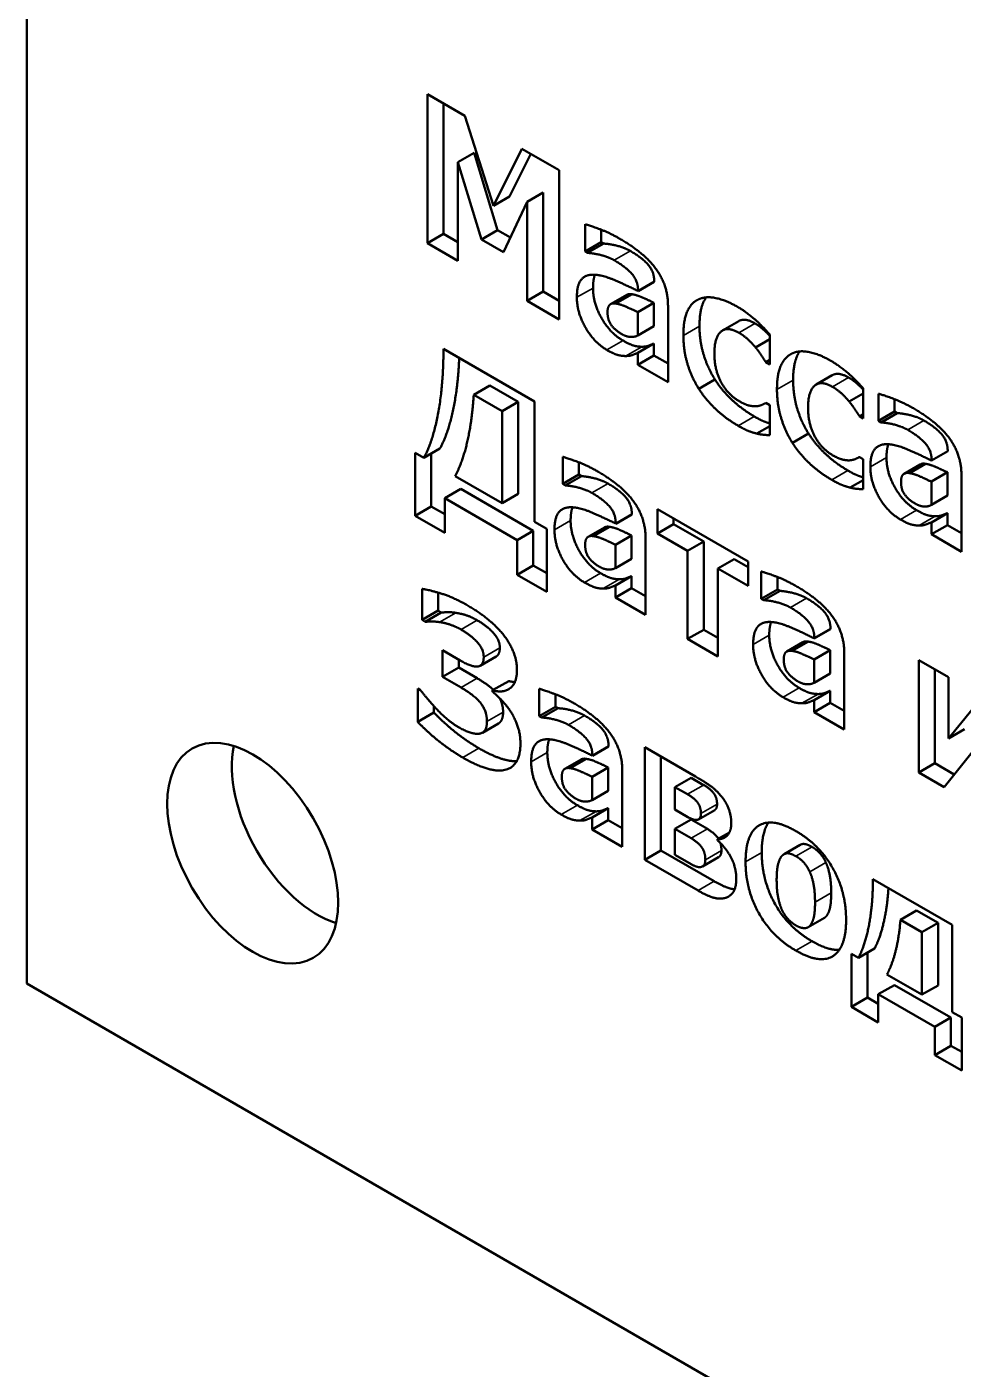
# Model space of a CAD drawing. Header units: millimetres. Extents: x 0 to 15979, y 0 to 11286.
# Drawn here: x 4283.85 to 4304.37, y 4045.77 to 4075.18 of the extents above; entities that cross this region are included whole.
import ezdxf

# ---------------------------------------------------------------- set-up
doc = ezdxf.new("R2010")
doc.units = ezdxf.units.MM
doc.header["$LTSCALE"] = 19
doc.layers.add('Видимые тонкие (ГОСТ)', color=7, linetype='Continuous', lineweight=35)
doc.layers.add('Видимый контур (ГОСТ)', color=7, linetype='Continuous', lineweight=50)

msp = doc.modelspace()

# ---------------------------------------------------------------- linework, layer by layer
at = {"layer": 'Видимые тонкие (ГОСТ)'}
for p, q in [((4296.72, 4070.062), (4297.073, 4070.266)), ((4297.242, 4069.401), (4297.596, 4069.605)), ((4295.901, 4069.251), (4296.255, 4069.455)), ((4298.235, 4068.417), (4298.588, 4068.621)), ((4299.449, 4068.476), (4299.803, 4068.68)), ((4296.559, 4068.098), (4296.913, 4068.303)), ((4296.969, 4067.965), (4297.323, 4068.169)), ((4300.286, 4067.233), (4300.64, 4067.437)), ((4301.501, 4067.291), (4301.854, 4067.495)), ((4299.436, 4066.438), (4299.789, 4066.642)), ((4303.151, 4066.349), (4303.505, 4066.553)), ((4302.333, 4065.538), (4302.686, 4065.742)), ((4303.674, 4065.687), (4304.027, 4065.891)), ((4301.487, 4065.253), (4301.841, 4065.457)), ((4296.229, 4064.968), (4296.583, 4065.172)), ((4296.752, 4064.306), (4297.105, 4064.511)), ((4302.991, 4064.385), (4303.344, 4064.589)), ((4295.411, 4064.157), (4295.764, 4064.361)), ((4303.401, 4064.252), (4303.754, 4064.456)), ((4296.069, 4063.004), (4296.422, 4063.208)), ((4296.479, 4062.871), (4296.832, 4063.075)), ((4300.582, 4062.455), (4300.935, 4062.659)), ((4292.894, 4062.136), (4293.248, 4062.34)), ((4293.362, 4061.974), (4293.715, 4062.178)), ((4299.763, 4061.644), (4300.117, 4061.848)), ((4301.104, 4061.793), (4301.458, 4061.998)), ((4293.859, 4061.372), (4294.213, 4061.576)), ((4293.364, 4060.702), (4293.717, 4060.906)), ((4300.421, 4060.491), (4300.775, 4060.695)), ((4300.832, 4060.358), (4301.185, 4060.562)), ((4293.93, 4059.957), (4294.284, 4060.161)), ((4295.718, 4059.886), (4296.071, 4060.09)), ((4293.403, 4059.169), (4293.756, 4059.373)), ((4294.9, 4059.075), (4295.253, 4059.279)), ((4296.24, 4059.224), (4296.594, 4059.428)), ((4298.324, 4058.365), (4298.678, 4058.569)), ((4295.557, 4057.922), (4295.911, 4058.126)), ((4295.968, 4057.788), (4296.321, 4057.992)), ((4298.62, 4057.943), (4298.973, 4058.147)), ((4298.406, 4057.402), (4298.76, 4057.606)), ((4298.716, 4056.932), (4299.069, 4057.136)), ((4300.701, 4057.009), (4301.054, 4057.213)), ((4299.598, 4056.886), (4299.952, 4057.09)), ((4301.003, 4056.67), (4301.357, 4056.874)), ((4298.558, 4056.256), (4298.911, 4056.46)), ((4299.17, 4056.101), (4299.273, 4056.16)), ((4301.12, 4056.002), (4301.474, 4056.206)), ((4301.001, 4055.478), (4301.355, 4055.682)), ((4300.701, 4054.942), (4301.054, 4055.146))]:
    msp.add_line(p, q, dxfattribs=at)
at = {"layer": 'Видимый контур (ГОСТ)'}
for p, q in [((4283.847, 4135.868), (4283.847, 4054.219)), ((4292.626, 4073.701), (4293.444, 4073.229)), ((4292.626, 4070.435), (4292.626, 4073.701)), ((4292.979, 4070.64), (4292.979, 4073.497)), ((4293.444, 4073.229), (4294.072, 4071.255)), ((4293.295, 4072.214), (4293.649, 4072.418)), ((4294.162, 4070.724), (4293.649, 4072.418)), ((4294.072, 4071.255), (4294.696, 4072.506)), ((4294.696, 4072.506), (4295.514, 4072.034)), ((4293.295, 4072.214), (4293.295, 4070.049)), ((4293.809, 4070.52), (4293.295, 4072.214)), ((4294.426, 4071.459), (4294.891, 4072.394)), ((4295.514, 4072.034), (4295.514, 4068.768)), ((4294.808, 4071.341), (4295.161, 4071.545)), ((4295.161, 4069.38), (4295.161, 4071.545)), ((4294.072, 4071.255), (4294.426, 4071.459)), ((4294.808, 4071.341), (4294.294, 4070.24)), ((4294.808, 4069.176), (4294.808, 4071.341)), ((4292.626, 4070.435), (4292.979, 4070.64)), ((4293.295, 4070.457), (4292.979, 4070.64)), ((4293.809, 4070.52), (4294.162, 4070.724)), ((4294.444, 4070.561), (4294.162, 4070.724)), ((4296.08, 4070.257), (4296.08, 4070.852)), ((4296.434, 4070.461), (4296.434, 4070.732)), ((4293.295, 4070.049), (4292.626, 4070.435)), ((4294.294, 4070.24), (4293.809, 4070.52)), ((4296.08, 4070.257), (4296.434, 4070.461)), ((4296.137, 4070.224), (4296.491, 4070.428)), ((4296.491, 4070.428), (4296.434, 4070.461)), ((4296.137, 4070.224), (4296.08, 4070.257)), ((4297.242, 4069.387), (4297.596, 4069.591)), ((4297.596, 4069.591), (4297.596, 4069.605)), ((4294.808, 4069.176), (4295.161, 4069.38)), ((4295.514, 4068.768), (4294.808, 4069.176)), ((4295.514, 4069.176), (4295.161, 4069.38)), ((4296.64, 4069.101), (4296.994, 4069.305)), ((4296.758, 4069.113), (4297.112, 4069.318)), ((4297.242, 4069.387), (4297.242, 4069.401)), ((4297.238, 4068.927), (4297.591, 4069.131)), ((4297.238, 4068.416), (4297.238, 4068.927)), ((4297.591, 4068.62), (4297.591, 4069.131)), ((4297.898, 4069.067), (4297.898, 4067.392)), ((4297.238, 4068.416), (4297.591, 4068.62)), ((4299.093, 4068.526), (4299.447, 4068.73)), ((4299.816, 4068.153), (4300.126, 4068.331)), ((4300.126, 4068.437), (4300.126, 4067.781)), ((4292.977, 4068.122), (4294.973, 4066.969)), ((4297.238, 4068.035), (4297.591, 4068.239)), ((4297.238, 4067.773), (4297.238, 4068.035)), ((4297.591, 4067.977), (4297.591, 4068.239)), ((4297.238, 4067.773), (4297.591, 4067.977)), ((4297.898, 4067.392), (4297.238, 4067.773)), ((4297.898, 4067.8), (4297.591, 4067.977)), ((4300.041, 4067.83), (4300.126, 4067.879)), ((4300.126, 4067.781), (4300.041, 4067.83)), ((4298.572, 4067.249), (4298.925, 4067.453)), ((4301.145, 4067.341), (4301.498, 4067.545)), ((4293.641, 4067.116), (4293.995, 4067.32)), ((4294.262, 4066.757), (4293.641, 4067.116)), ((4294.616, 4066.961), (4293.995, 4067.32)), ((4301.868, 4066.968), (4302.177, 4067.147)), ((4302.177, 4067.253), (4302.177, 4066.596)), ((4302.512, 4066.544), (4302.512, 4067.139)), ((4294.262, 4066.757), (4294.616, 4066.961)), ((4294.616, 4064.945), (4294.616, 4066.961)), ((4294.973, 4066.969), (4294.973, 4064.33)), ((4300.041, 4066.938), (4300.126, 4066.889)), ((4300.126, 4066.889), (4300.126, 4066.23)), ((4302.865, 4066.748), (4302.865, 4067.019)), ((4294.262, 4064.74), (4294.262, 4066.757)), ((4302.092, 4066.645), (4302.177, 4066.694)), ((4302.177, 4066.596), (4302.092, 4066.645)), ((4302.512, 4066.544), (4302.865, 4066.748)), ((4302.569, 4066.51), (4302.512, 4066.544)), ((4302.569, 4066.51), (4302.922, 4066.715)), ((4302.922, 4066.715), (4302.865, 4066.748)), ((4299.841, 4066.267), (4300.126, 4066.431)), ((4300.623, 4066.064), (4300.976, 4066.269)), ((4292.546, 4065.732), (4292.899, 4065.936)), ((4292.355, 4065.842), (4292.546, 4065.732)), ((4292.355, 4064.465), (4292.355, 4065.842)), ((4292.709, 4064.669), (4292.709, 4065.826)), ((4295.59, 4065.163), (4295.59, 4065.758)), ((4295.943, 4065.367), (4295.943, 4065.638)), ((4302.092, 4065.753), (4302.177, 4065.705)), ((4302.177, 4065.705), (4302.177, 4065.046)), ((4303.674, 4065.674), (4304.027, 4065.878)), ((4303.674, 4065.674), (4303.674, 4065.687)), ((4304.027, 4065.878), (4304.027, 4065.891)), ((4295.59, 4065.163), (4295.943, 4065.367)), ((4296, 4065.334), (4295.943, 4065.367)), ((4303.072, 4065.388), (4303.426, 4065.592)), ((4303.19, 4065.4), (4303.544, 4065.604)), ((4303.669, 4065.214), (4304.023, 4065.418)), ((4304.023, 4064.907), (4304.023, 4065.418)), ((4304.329, 4065.354), (4304.329, 4063.679)), ((4293.004, 4064.85), (4293.358, 4065.054)), ((4293.233, 4065.335), (4294.262, 4064.74)), ((4294.944, 4064.139), (4293.358, 4065.054)), ((4295.647, 4065.13), (4295.59, 4065.163)), ((4295.647, 4065.13), (4296, 4065.334)), ((4301.893, 4065.083), (4302.177, 4065.247)), ((4303.669, 4064.703), (4303.669, 4065.214)), ((4293.004, 4064.85), (4293.004, 4064.091)), ((4294.59, 4063.935), (4293.004, 4064.85)), ((4294.262, 4064.74), (4294.616, 4064.945)), ((4303.669, 4064.703), (4304.023, 4064.907)), ((4292.355, 4064.465), (4292.709, 4064.669)), ((4293.004, 4064.091), (4292.355, 4064.465)), ((4293.004, 4064.499), (4292.709, 4064.669)), ((4296.752, 4064.293), (4297.105, 4064.497)), ((4297.105, 4064.497), (4297.105, 4064.511)), ((4297.666, 4064.612), (4299.651, 4063.466)), ((4297.666, 4064.077), (4297.666, 4064.612)), ((4303.669, 4064.322), (4304.023, 4064.526)), ((4304.023, 4064.264), (4304.023, 4064.526)), ((4294.973, 4064.33), (4295.239, 4064.177)), ((4295.239, 4064.177), (4295.239, 4062.8)), ((4296.15, 4064.007), (4296.504, 4064.211)), ((4296.268, 4064.019), (4296.622, 4064.223)), ((4296.752, 4064.293), (4296.752, 4064.306)), ((4297.666, 4064.077), (4298.02, 4064.282)), ((4298.02, 4064.282), (4298.02, 4064.408)), ((4298.68, 4063.901), (4298.02, 4064.282)), ((4303.669, 4064.06), (4303.669, 4064.322)), ((4303.669, 4064.06), (4304.023, 4064.264)), ((4304.329, 4064.087), (4304.023, 4064.264)), ((4294.59, 4063.935), (4294.944, 4064.139)), ((4294.59, 4063.175), (4294.59, 4063.935)), ((4294.944, 4063.379), (4294.944, 4064.139)), ((4296.747, 4063.833), (4297.101, 4064.037)), ((4297.101, 4063.526), (4297.101, 4064.037)), ((4297.407, 4063.973), (4297.407, 4062.298)), ((4298.326, 4063.696), (4297.666, 4064.077)), ((4298.326, 4063.696), (4298.68, 4063.901)), ((4298.68, 4061.971), (4298.68, 4063.901)), ((4304.329, 4063.679), (4303.669, 4064.06)), ((4296.747, 4063.322), (4296.747, 4063.833)), ((4298.326, 4061.767), (4298.326, 4063.696)), ((4294.59, 4063.175), (4294.944, 4063.379)), ((4295.239, 4063.209), (4294.944, 4063.379)), ((4296.747, 4063.322), (4297.101, 4063.526)), ((4298.991, 4063.313), (4299.345, 4063.517)), ((4298.991, 4063.313), (4298.991, 4061.383)), ((4299.651, 4062.931), (4298.991, 4063.313)), ((4299.651, 4063.34), (4299.345, 4063.517)), ((4299.651, 4063.466), (4299.651, 4062.931)), ((4295.239, 4062.8), (4294.59, 4063.175)), ((4296.747, 4062.941), (4297.101, 4063.145)), ((4297.101, 4062.883), (4297.101, 4063.145)), ((4299.942, 4062.65), (4299.942, 4063.245)), ((4300.296, 4062.854), (4300.296, 4063.125)), ((4292.507, 4062.184), (4292.507, 4062.865)), ((4292.86, 4062.389), (4292.86, 4062.783)), ((4296.747, 4062.679), (4296.747, 4062.941)), ((4296.747, 4062.679), (4297.101, 4062.883)), ((4297.407, 4062.706), (4297.101, 4062.883)), ((4299.942, 4062.65), (4300.296, 4062.854)), ((4299.999, 4062.617), (4300.353, 4062.821)), ((4300.353, 4062.821), (4300.296, 4062.854)), ((4297.407, 4062.298), (4296.747, 4062.679)), ((4299.999, 4062.617), (4299.942, 4062.65)), ((4292.507, 4062.184), (4292.86, 4062.389)), ((4292.573, 4062.146), (4292.507, 4062.184)), ((4292.573, 4062.146), (4292.927, 4062.35)), ((4292.927, 4062.35), (4292.86, 4062.389)), ((4298.326, 4061.767), (4298.68, 4061.971)), ((4298.991, 4061.791), (4298.68, 4061.971)), ((4301.104, 4061.78), (4301.458, 4061.984)), ((4301.458, 4061.984), (4301.458, 4061.998)), ((4298.991, 4061.383), (4298.326, 4061.767)), ((4300.503, 4061.494), (4300.856, 4061.698)), ((4300.621, 4061.506), (4300.974, 4061.71)), ((4301.1, 4061.32), (4301.453, 4061.524)), ((4301.104, 4061.78), (4301.104, 4061.793)), ((4301.453, 4061.013), (4301.453, 4061.524)), ((4292.958, 4061.519), (4293.346, 4061.295)), ((4292.958, 4060.937), (4292.958, 4061.519)), ((4293.312, 4061.141), (4293.312, 4061.315)), ((4293.782, 4061.181), (4294.135, 4061.385)), ((4301.1, 4060.809), (4301.1, 4061.32)), ((4301.76, 4061.46), (4301.76, 4059.785)), ((4303.392, 4061.306), (4304.045, 4060.929)), ((4303.392, 4058.842), (4303.392, 4061.306)), ((4292.958, 4060.937), (4293.312, 4061.141)), ((4293.364, 4060.702), (4292.958, 4060.937)), ((4293.717, 4060.906), (4293.312, 4061.141)), ((4301.1, 4060.809), (4301.453, 4061.013)), ((4303.745, 4059.047), (4303.745, 4061.102)), ((4292.413, 4060.682), (4292.477, 4060.645)), ((4292.413, 4059.952), (4292.413, 4060.682)), ((4294.054, 4060.643), (4294.407, 4060.847)), ((4294.054, 4060.643), (4294.054, 4060.611)), ((4295.078, 4060.08), (4295.078, 4060.676)), ((4304.045, 4060.929), (4304.045, 4059.59)), ((4295.432, 4060.284), (4295.432, 4060.555)), ((4301.1, 4060.428), (4301.453, 4060.632)), ((4301.1, 4060.166), (4301.1, 4060.428)), ((4301.1, 4060.166), (4301.453, 4060.37)), ((4301.453, 4060.37), (4301.453, 4060.632)), ((4301.76, 4060.193), (4301.453, 4060.37)), ((4304.045, 4059.59), (4304.792, 4060.498)), ((4292.413, 4059.952), (4292.766, 4060.156)), ((4292.766, 4060.156), (4292.766, 4060.298)), ((4295.078, 4060.08), (4295.432, 4060.284)), ((4295.136, 4060.047), (4295.078, 4060.08)), ((4295.136, 4060.047), (4295.489, 4060.251)), ((4295.489, 4060.251), (4295.432, 4060.284)), ((4301.76, 4059.785), (4301.1, 4060.166)), ((4293.832, 4059.715), (4294.185, 4059.919)), ((4304.045, 4059.59), (4304.399, 4059.794)), ((4304.765, 4059.545), (4303.949, 4058.521)), ((4296.24, 4059.211), (4296.594, 4059.415)), ((4296.24, 4059.211), (4296.24, 4059.224)), ((4296.594, 4059.415), (4296.594, 4059.428)), ((4297.389, 4059.395), (4298.503, 4058.752)), ((4297.389, 4056.931), (4297.389, 4059.395)), ((4297.742, 4057.135), (4297.742, 4059.191)), ((4295.639, 4058.925), (4295.992, 4059.129)), ((4295.757, 4058.937), (4296.11, 4059.141)), ((4296.236, 4058.75), (4296.589, 4058.955)), ((4296.589, 4058.444), (4296.589, 4058.955)), ((4296.896, 4058.891), (4296.896, 4057.215)), ((4303.392, 4058.842), (4303.745, 4059.047)), ((4304.172, 4058.8), (4303.745, 4059.047)), ((4296.236, 4058.24), (4296.236, 4058.75)), ((4298.049, 4058.524), (4298.402, 4058.728)), ((4298.678, 4058.569), (4298.402, 4058.728)), ((4303.949, 4058.521), (4303.392, 4058.842)), ((4296.236, 4058.24), (4296.589, 4058.444)), ((4298.324, 4058.365), (4298.049, 4058.524)), ((4298.049, 4058.524), (4298.049, 4058.032)), ((4296.236, 4057.858), (4296.589, 4058.063)), ((4296.589, 4057.801), (4296.589, 4058.063)), ((4298.049, 4058.032), (4298.335, 4057.866)), ((4298.568, 4057.817), (4298.921, 4058.021)), ((4296.236, 4057.596), (4296.236, 4057.858)), ((4296.236, 4057.596), (4296.589, 4057.801)), ((4296.896, 4057.624), (4296.589, 4057.801)), ((4298.049, 4057.608), (4298.402, 4057.813)), ((4298.76, 4057.606), (4298.402, 4057.813)), ((4296.896, 4057.215), (4296.236, 4057.596)), ((4298.406, 4057.402), (4298.049, 4057.608)), ((4298.049, 4057.608), (4298.049, 4057.042)), ((4298.984, 4057.381), (4299.245, 4057.532)), ((4297.389, 4056.931), (4297.742, 4057.135)), ((4298.911, 4056.46), (4297.742, 4057.135)), ((4298.984, 4057.381), (4298.984, 4057.357)), ((4300.441, 4057.053), (4300.794, 4057.257)), ((4298.558, 4056.256), (4297.389, 4056.931)), ((4298.049, 4057.042), (4298.418, 4056.829)), ((4298.655, 4056.785), (4299.008, 4056.989)), ((4302.388, 4056.509), (4304.123, 4055.507)), ((4300.971, 4055.455), (4301.324, 4055.659)), ((4302.993, 4055.617), (4303.346, 4055.821)), ((4303.816, 4055.55), (4303.346, 4055.821)), ((4303.463, 4055.345), (4302.993, 4055.617)), ((4303.463, 4055.345), (4303.816, 4055.55)), ((4303.816, 4054.181), (4303.816, 4055.55)), ((4304.123, 4055.507), (4304.123, 4053.596)), ((4303.463, 4053.977), (4303.463, 4055.345)), ((4301.916, 4054.87), (4302.069, 4054.782)), ((4301.916, 4053.709), (4301.916, 4054.87)), ((4302.069, 4054.782), (4302.423, 4054.986)), ((4302.269, 4053.913), (4302.269, 4054.897)), ((4283.847, 4054.219), (4316.117, 4035.588)), ((4302.507, 4053.984), (4302.861, 4054.188)), ((4302.695, 4054.42), (4303.463, 4053.977)), ((4304.096, 4053.475), (4302.861, 4054.188)), ((4303.463, 4053.977), (4303.816, 4054.181)), ((4301.916, 4053.709), (4302.269, 4053.913)), ((4302.507, 4053.775), (4302.269, 4053.913)), ((4302.507, 4053.984), (4302.507, 4053.367)), ((4303.742, 4053.271), (4302.507, 4053.984)), ((4302.507, 4053.367), (4301.916, 4053.709)), ((4304.123, 4053.596), (4304.334, 4053.474)), ((4303.742, 4053.271), (4304.096, 4053.475)), ((4304.096, 4052.858), (4304.096, 4053.475)), ((4304.334, 4053.474), (4304.334, 4052.312)), ((4303.742, 4052.654), (4303.742, 4053.271)), ((4303.742, 4052.654), (4304.096, 4052.858)), ((4304.334, 4052.721), (4304.096, 4052.858)), ((4304.334, 4052.312), (4303.742, 4052.654))]:
    msp.add_line(p, q, dxfattribs=at)
msp.add_ellipse((4288.797, 4057.076), major_axis=(-1.325, 2.295), ratio=0.57735, dxfattribs=at)
msp.add_ellipse((4290.211, 4057.893), major_axis=(1.325, -2.295), ratio=0.57735, start_param=3.704522, end_param=5.720256, dxfattribs=at)
for points in [[(4296.08, 4070.852), (4296.179, 4070.827), (4296.619, 4070.663), (4296.843, 4070.533)], [(4297.073, 4070.266), (4296.956, 4070.334), (4296.64, 4070.419), (4296.491, 4070.428)], [(4296.843, 4070.533), (4297.393, 4070.216), (4297.898, 4069.501), (4297.898, 4069.067)], [(4296.72, 4070.062), (4296.603, 4070.13), (4296.286, 4070.214), (4296.137, 4070.224)], [(4297.242, 4069.401), (4297.242, 4069.604), (4296.981, 4069.911), (4296.72, 4070.062)], [(4297.596, 4069.605), (4297.596, 4069.809), (4297.334, 4070.116), (4297.073, 4070.266)], [(4295.901, 4069.251), (4295.901, 4069.524), (4296.091, 4069.753), (4296.27, 4069.747)], [(4296.255, 4069.455), (4296.255, 4069.635), (4296.296, 4069.746)], [(4296.27, 4069.747), (4296.451, 4069.743), (4296.953, 4069.533), (4297.242, 4069.387)], [(4296.559, 4068.098), (4296.275, 4068.263), (4295.901, 4068.918), (4295.901, 4069.251)], [(4296.913, 4068.303), (4296.628, 4068.467), (4296.255, 4069.122), (4296.255, 4069.455)], [(4297.112, 4069.318), (4297.039, 4069.332), (4296.994, 4069.305)], [(4297.591, 4069.131), (4297.421, 4069.21), (4297.213, 4069.302), (4297.112, 4069.318)], [(4298.235, 4068.417), (4298.235, 4068.772), (4298.427, 4069.156), (4298.594, 4069.218)], [(4298.594, 4069.218), (4298.753, 4069.28), (4299.183, 4069.18), (4299.417, 4069.045)], [(4296.758, 4069.113), (4296.669, 4069.131), (4296.573, 4069.043), (4296.573, 4068.927)], [(4296.573, 4068.927), (4296.573, 4068.755), (4296.736, 4068.531), (4296.894, 4068.44)], [(4297.238, 4068.927), (4297.068, 4069.006), (4296.859, 4069.098), (4296.758, 4069.113)], [(4299.417, 4069.045), (4299.594, 4068.943), (4299.947, 4068.644), (4300.126, 4068.437)], [(4298.925, 4067.453), (4298.767, 4067.706), (4298.588, 4068.293), (4298.588, 4068.621)], [(4299.803, 4068.68), (4299.581, 4068.808), (4299.447, 4068.73)], [(4296.894, 4068.44), (4296.981, 4068.39), (4297.164, 4068.376), (4297.238, 4068.416)], [(4297.323, 4068.169), (4297.234, 4068.17), (4297.064, 4068.215), (4296.913, 4068.303)], [(4298.572, 4067.249), (4298.413, 4067.502), (4298.235, 4068.089), (4298.235, 4068.417)], [(4299.449, 4068.476), (4299.195, 4068.622), (4298.915, 4068.374), (4298.915, 4068.024)], [(4299.816, 4068.153), (4299.743, 4068.243), (4299.562, 4068.411), (4299.449, 4068.476)], [(4292.546, 4065.732), (4292.745, 4066.096), (4292.977, 4067.33), (4292.977, 4068.122)], [(4296.969, 4067.965), (4296.88, 4067.966), (4296.71, 4068.011), (4296.559, 4068.098)], [(4297.238, 4068.035), (4297.169, 4068.008), (4297.061, 4067.965), (4296.969, 4067.965)], [(4297.591, 4068.239), (4297.522, 4068.213), (4297.415, 4068.169), (4297.323, 4068.169)], [(4298.915, 4068.024), (4298.915, 4067.654), (4299.213, 4067.117), (4299.461, 4066.974)], [(4300.041, 4067.83), (4299.999, 4067.899), (4299.885, 4068.071), (4299.816, 4068.153)], [(4300.286, 4067.233), (4300.286, 4067.588), (4300.479, 4067.971), (4300.646, 4068.034)], [(4300.646, 4068.034), (4300.804, 4068.096), (4301.235, 4067.995), (4301.469, 4067.86)], [(4301.469, 4067.86), (4301.645, 4067.758), (4301.998, 4067.459), (4302.177, 4067.253)], [(4299.789, 4066.642), (4299.526, 4066.794), (4299.088, 4067.2), (4298.925, 4067.453)], [(4300.976, 4066.269), (4300.818, 4066.521), (4300.64, 4067.109), (4300.64, 4067.437)], [(4301.854, 4067.495), (4301.633, 4067.623), (4301.498, 4067.545)], [(4293.641, 4067.116), (4293.605, 4066.544), (4293.394, 4065.631), (4293.233, 4065.335)], [(4299.436, 4066.438), (4299.172, 4066.59), (4298.734, 4066.996), (4298.572, 4067.249)], [(4300.623, 4066.064), (4300.465, 4066.317), (4300.286, 4066.905), (4300.286, 4067.233)], [(4301.501, 4067.291), (4301.246, 4067.438), (4300.967, 4067.189), (4300.967, 4066.84)], [(4301.868, 4066.968), (4301.794, 4067.058), (4301.613, 4067.226), (4301.501, 4067.291)], [(4302.512, 4067.139), (4302.61, 4067.114), (4303.05, 4066.95), (4303.275, 4066.82)], [(4299.461, 4066.974), (4299.587, 4066.901), (4299.775, 4066.858), (4299.844, 4066.866)], [(4299.844, 4066.866), (4299.91, 4066.873), (4300.006, 4066.918), (4300.041, 4066.938)], [(4300.967, 4066.84), (4300.967, 4066.469), (4301.265, 4065.932), (4301.512, 4065.789)], [(4302.092, 4066.645), (4302.051, 4066.714), (4301.936, 4066.886), (4301.868, 4066.968)], [(4303.275, 4066.82), (4303.825, 4066.503), (4304.329, 4065.788), (4304.329, 4065.354)], [(4303.505, 4066.553), (4303.388, 4066.621), (4303.071, 4066.705), (4302.922, 4066.715)], [(4304.027, 4065.891), (4304.027, 4066.095), (4303.766, 4066.402), (4303.505, 4066.553)], [(4299.841, 4066.267), (4299.745, 4066.291), (4299.575, 4066.357), (4299.436, 4066.438)], [(4300.126, 4066.23), (4300.068, 4066.234), (4299.919, 4066.246), (4299.841, 4066.267)], [(4301.841, 4065.457), (4301.577, 4065.61), (4301.139, 4066.016), (4300.976, 4066.269)], [(4303.151, 4066.349), (4303.034, 4066.416), (4302.718, 4066.501), (4302.569, 4066.51)], [(4303.674, 4065.687), (4303.674, 4065.891), (4303.412, 4066.198), (4303.151, 4066.349)], [(4301.487, 4065.253), (4301.223, 4065.405), (4300.786, 4065.812), (4300.623, 4066.064)], [(4302.333, 4065.538), (4302.333, 4065.81), (4302.523, 4066.039), (4302.702, 4066.034)], [(4302.686, 4065.742), (4302.686, 4065.922), (4302.728, 4066.033)], [(4302.702, 4066.034), (4302.883, 4066.03), (4303.385, 4065.82), (4303.674, 4065.674)], [(4295.59, 4065.758), (4295.688, 4065.733), (4296.128, 4065.569), (4296.353, 4065.439)], [(4301.512, 4065.789), (4301.638, 4065.716), (4301.826, 4065.674), (4301.895, 4065.682)], [(4301.895, 4065.682), (4301.961, 4065.689), (4302.058, 4065.734), (4302.092, 4065.753)], [(4303.344, 4064.589), (4303.06, 4064.753), (4302.686, 4065.408), (4302.686, 4065.742)], [(4296.353, 4065.439), (4296.903, 4065.122), (4297.407, 4064.407), (4297.407, 4063.973)], [(4302.991, 4064.385), (4302.706, 4064.549), (4302.333, 4065.204), (4302.333, 4065.538)], [(4303.19, 4065.4), (4303.101, 4065.417), (4303.004, 4065.33), (4303.004, 4065.214)], [(4303.669, 4065.214), (4303.499, 4065.293), (4303.291, 4065.384), (4303.19, 4065.4)], [(4303.544, 4065.604), (4303.471, 4065.618), (4303.426, 4065.592)], [(4304.023, 4065.418), (4303.853, 4065.497), (4303.644, 4065.588), (4303.544, 4065.604)], [(4296.229, 4064.968), (4296.112, 4065.036), (4295.796, 4065.12), (4295.647, 4065.13)], [(4296.583, 4065.172), (4296.466, 4065.24), (4296.149, 4065.324), (4296, 4065.334)], [(4297.105, 4064.511), (4297.105, 4064.714), (4296.844, 4065.021), (4296.583, 4065.172)], [(4301.893, 4065.083), (4301.796, 4065.106), (4301.627, 4065.173), (4301.487, 4065.253)], [(4302.177, 4065.046), (4302.12, 4065.049), (4301.971, 4065.061), (4301.893, 4065.083)], [(4303.004, 4065.214), (4303.004, 4065.042), (4303.167, 4064.818), (4303.325, 4064.727)], [(4296.752, 4064.306), (4296.752, 4064.51), (4296.49, 4064.817), (4296.229, 4064.968)], [(4295.411, 4064.157), (4295.411, 4064.43), (4295.601, 4064.658), (4295.78, 4064.653)], [(4295.764, 4064.361), (4295.764, 4064.541), (4295.806, 4064.652)], [(4295.78, 4064.653), (4295.961, 4064.649), (4296.463, 4064.439), (4296.752, 4064.293)], [(4303.325, 4064.727), (4303.412, 4064.676), (4303.596, 4064.663), (4303.669, 4064.703)], [(4303.754, 4064.456), (4303.665, 4064.457), (4303.495, 4064.502), (4303.344, 4064.589)], [(4304.023, 4064.526), (4303.954, 4064.499), (4303.846, 4064.456), (4303.754, 4064.456)], [(4296.422, 4063.208), (4296.138, 4063.372), (4295.764, 4064.028), (4295.764, 4064.361)], [(4296.622, 4064.223), (4296.549, 4064.237), (4296.504, 4064.211)], [(4297.101, 4064.037), (4296.931, 4064.116), (4296.722, 4064.208), (4296.622, 4064.223)], [(4303.401, 4064.252), (4303.312, 4064.253), (4303.142, 4064.298), (4302.991, 4064.385)], [(4303.669, 4064.322), (4303.6, 4064.295), (4303.493, 4064.252), (4303.401, 4064.252)], [(4296.069, 4063.004), (4295.784, 4063.168), (4295.411, 4063.823), (4295.411, 4064.157)], [(4296.268, 4064.019), (4296.179, 4064.036), (4296.082, 4063.949), (4296.082, 4063.833)], [(4296.747, 4063.833), (4296.577, 4063.912), (4296.369, 4064.003), (4296.268, 4064.019)], [(4296.082, 4063.833), (4296.082, 4063.661), (4296.245, 4063.437), (4296.403, 4063.346)], [(4296.403, 4063.346), (4296.49, 4063.295), (4296.674, 4063.282), (4296.747, 4063.322)], [(4296.479, 4062.871), (4296.389, 4062.872), (4296.22, 4062.917), (4296.069, 4063.004)], [(4296.832, 4063.075), (4296.743, 4063.076), (4296.573, 4063.121), (4296.422, 4063.208)], [(4297.101, 4063.145), (4297.032, 4063.118), (4296.924, 4063.075), (4296.832, 4063.075)], [(4299.942, 4063.245), (4300.041, 4063.22), (4300.481, 4063.056), (4300.705, 4062.926)], [(4292.507, 4062.865), (4292.63, 4062.851), (4293.19, 4062.685), (4293.497, 4062.507)], [(4296.747, 4062.941), (4296.678, 4062.914), (4296.571, 4062.871), (4296.479, 4062.871)], [(4300.935, 4062.659), (4300.818, 4062.727), (4300.502, 4062.811), (4300.353, 4062.821)], [(4300.705, 4062.926), (4301.256, 4062.609), (4301.76, 4061.894), (4301.76, 4061.46)], [(4293.497, 4062.507), (4294.045, 4062.191), (4294.588, 4061.459), (4294.588, 4061.086)], [(4300.582, 4062.455), (4300.465, 4062.523), (4300.148, 4062.607), (4299.999, 4062.617)], [(4301.104, 4061.793), (4301.104, 4061.997), (4300.843, 4062.304), (4300.582, 4062.455)], [(4301.458, 4061.998), (4301.458, 4062.201), (4301.197, 4062.508), (4300.935, 4062.659)], [(4292.894, 4062.136), (4292.791, 4062.153), (4292.619, 4062.146), (4292.573, 4062.146)], [(4293.362, 4061.974), (4293.233, 4062.048), (4293.004, 4062.12), (4292.894, 4062.136)], [(4293.248, 4062.34), (4293.144, 4062.357), (4292.973, 4062.35), (4292.927, 4062.35)], [(4293.715, 4062.178), (4293.587, 4062.252), (4293.358, 4062.324), (4293.248, 4062.34)], [(4294.213, 4061.576), (4294.213, 4061.743), (4293.942, 4062.047), (4293.715, 4062.178)], [(4299.763, 4061.644), (4299.763, 4061.916), (4299.954, 4062.145), (4300.132, 4062.14)], [(4300.117, 4061.848), (4300.117, 4062.028), (4300.158, 4062.139)], [(4300.132, 4062.14), (4300.313, 4062.136), (4300.815, 4061.926), (4301.104, 4061.78)], [(4293.859, 4061.372), (4293.859, 4061.539), (4293.589, 4061.843), (4293.362, 4061.974)], [(4300.775, 4060.695), (4300.491, 4060.859), (4300.117, 4061.515), (4300.117, 4061.848)], [(4294.135, 4061.385), (4294.213, 4061.43), (4294.213, 4061.576)], [(4300.421, 4060.491), (4300.137, 4060.655), (4299.763, 4061.31), (4299.763, 4061.644)], [(4300.974, 4061.71), (4300.902, 4061.724), (4300.856, 4061.698)], [(4301.453, 4061.524), (4301.284, 4061.603), (4301.075, 4061.695), (4300.974, 4061.71)], [(4293.346, 4061.295), (4293.611, 4061.142), (4293.859, 4061.187), (4293.859, 4061.372)], [(4300.621, 4061.506), (4300.531, 4061.523), (4300.435, 4061.436), (4300.435, 4061.32)], [(4300.435, 4061.32), (4300.435, 4061.148), (4300.598, 4060.924), (4300.756, 4060.833)], [(4301.1, 4061.32), (4300.93, 4061.399), (4300.721, 4061.49), (4300.621, 4061.506)], [(4294.588, 4061.086), (4294.588, 4060.806), (4294.29, 4060.575), (4294.054, 4060.643)], [(4292.477, 4060.645), (4292.619, 4060.45), (4293.084, 4059.964), (4293.307, 4059.836)], [(4293.93, 4059.957), (4293.93, 4060.172), (4293.685, 4060.517), (4293.364, 4060.702)], [(4294.07, 4060.652), (4293.943, 4060.776), (4293.717, 4060.906)], [(4294.541, 4060.823), (4294.478, 4060.827), (4294.407, 4060.847)], [(4295.078, 4060.676), (4295.177, 4060.651), (4295.617, 4060.487), (4295.842, 4060.357)], [(4300.756, 4060.833), (4300.843, 4060.782), (4301.026, 4060.769), (4301.1, 4060.809)], [(4301.185, 4060.562), (4301.096, 4060.563), (4300.926, 4060.608), (4300.775, 4060.695)], [(4294.054, 4060.611), (4294.141, 4060.542), (4294.372, 4060.3), (4294.455, 4060.17)], [(4294.284, 4060.161), (4294.284, 4060.328), (4294.21, 4060.469)], [(4295.842, 4060.357), (4296.392, 4060.039), (4296.896, 4059.325), (4296.896, 4058.891)], [(4300.832, 4060.358), (4300.742, 4060.359), (4300.572, 4060.404), (4300.421, 4060.491)], [(4301.1, 4060.428), (4301.031, 4060.401), (4300.923, 4060.358), (4300.832, 4060.358)], [(4301.453, 4060.632), (4301.384, 4060.605), (4301.277, 4060.562), (4301.185, 4060.562)], [(4293.756, 4059.373), (4293.479, 4059.533), (4292.975, 4059.938), (4292.766, 4060.156)], [(4294.185, 4059.919), (4294.284, 4059.976), (4294.284, 4060.161)], [(4294.455, 4060.17), (4294.549, 4060.021), (4294.664, 4059.677), (4294.664, 4059.478)], [(4296.071, 4060.09), (4295.955, 4060.157), (4295.638, 4060.242), (4295.489, 4060.251)], [(4296.594, 4059.428), (4296.594, 4059.632), (4296.333, 4059.939), (4296.071, 4060.09)], [(4293.403, 4059.169), (4293.126, 4059.329), (4292.621, 4059.734), (4292.413, 4059.952)], [(4293.307, 4059.836), (4293.593, 4059.67), (4293.93, 4059.714), (4293.93, 4059.957)], [(4295.718, 4059.886), (4295.601, 4059.953), (4295.285, 4060.038), (4295.136, 4060.047)], [(4296.24, 4059.224), (4296.24, 4059.428), (4295.979, 4059.735), (4295.718, 4059.886)], [(4294.664, 4059.478), (4294.664, 4058.989), (4294.013, 4058.817), (4293.403, 4059.169)], [(4294.9, 4059.075), (4294.9, 4059.347), (4295.09, 4059.576), (4295.269, 4059.571)], [(4295.253, 4059.279), (4295.253, 4059.459), (4295.295, 4059.57)], [(4295.269, 4059.571), (4295.45, 4059.567), (4295.952, 4059.357), (4296.24, 4059.211)], [(4294.583, 4059.091), (4294.271, 4059.076), (4293.756, 4059.373)], [(4295.911, 4058.126), (4295.627, 4058.29), (4295.253, 4058.945), (4295.253, 4059.279)], [(4295.557, 4057.922), (4295.273, 4058.086), (4294.9, 4058.741), (4294.9, 4059.075)], [(4295.757, 4058.937), (4295.667, 4058.954), (4295.571, 4058.867), (4295.571, 4058.75)], [(4296.236, 4058.75), (4296.066, 4058.83), (4295.858, 4058.921), (4295.757, 4058.937)], [(4296.11, 4059.141), (4296.038, 4059.155), (4295.992, 4059.129)], [(4296.589, 4058.955), (4296.42, 4059.034), (4296.211, 4059.125), (4296.11, 4059.141)], [(4295.571, 4058.75), (4295.571, 4058.578), (4295.734, 4058.355), (4295.892, 4058.263)], [(4298.503, 4058.752), (4298.737, 4058.617), (4298.957, 4058.455), (4299.062, 4058.326)], [(4298.62, 4057.943), (4298.62, 4058.083), (4298.478, 4058.277), (4298.324, 4058.365)], [(4298.973, 4058.147), (4298.973, 4058.288), (4298.831, 4058.481), (4298.678, 4058.569)], [(4299.062, 4058.326), (4299.174, 4058.192), (4299.284, 4057.896), (4299.284, 4057.734)], [(4295.892, 4058.263), (4295.979, 4058.213), (4296.163, 4058.2), (4296.236, 4058.24)], [(4296.321, 4057.992), (4296.232, 4057.994), (4296.062, 4058.039), (4295.911, 4058.126)], [(4296.589, 4058.063), (4296.521, 4058.036), (4296.413, 4057.992), (4296.321, 4057.992)], [(4298.921, 4058.021), (4298.973, 4058.051), (4298.973, 4058.147)], [(4295.968, 4057.788), (4295.878, 4057.79), (4295.709, 4057.835), (4295.557, 4057.922)], [(4296.236, 4057.858), (4296.167, 4057.832), (4296.059, 4057.788), (4295.968, 4057.788)], [(4298.335, 4057.866), (4298.473, 4057.787), (4298.62, 4057.829), (4298.62, 4057.943)], [(4299.284, 4057.734), (4299.284, 4057.551), (4299.112, 4057.378), (4298.984, 4057.381)], [(4299.598, 4056.886), (4299.598, 4057.5), (4300.178, 4057.861), (4300.701, 4057.559)], [(4299.952, 4057.09), (4299.952, 4057.529), (4300.1, 4057.747)], [(4300.701, 4057.559), (4301.223, 4057.258), (4301.801, 4056.226), (4301.801, 4055.614)], [(4298.716, 4056.932), (4298.716, 4057.094), (4298.56, 4057.313), (4298.406, 4057.402)], [(4298.984, 4057.357), (4299.161, 4057.205), (4299.394, 4056.763), (4299.394, 4056.517)], [(4299.008, 4056.989), (4299.069, 4057.024), (4299.069, 4057.136)], [(4299.069, 4057.136), (4299.069, 4057.226), (4299.045, 4057.3)], [(4301.357, 4056.874), (4301.297, 4057.001), (4301.148, 4057.159), (4301.054, 4057.213)], [(4298.418, 4056.829), (4298.558, 4056.748), (4298.716, 4056.805), (4298.716, 4056.932)], [(4300.701, 4054.942), (4300.178, 4055.244), (4299.598, 4056.277), (4299.598, 4056.886)], [(4301.054, 4055.146), (4300.532, 4055.448), (4299.952, 4056.481), (4299.952, 4057.09)], [(4300.405, 4057.026), (4300.348, 4056.975), (4300.279, 4056.715), (4300.279, 4056.488)], [(4300.701, 4057.009), (4300.609, 4057.062), (4300.465, 4057.082), (4300.405, 4057.026)], [(4301.003, 4056.67), (4300.944, 4056.797), (4300.795, 4056.955), (4300.701, 4057.009)], [(4301.474, 4056.206), (4301.474, 4056.426), (4301.412, 4056.755), (4301.357, 4056.874)], [(4301.12, 4056.002), (4301.12, 4056.222), (4301.058, 4056.551), (4301.003, 4056.67)], [(4299.17, 4056.101), (4299.041, 4056.059), (4298.755, 4056.142), (4298.558, 4056.256)], [(4299.394, 4056.517), (4299.394, 4056.339), (4299.273, 4056.134), (4299.17, 4056.101)], [(4300.279, 4056.488), (4300.279, 4056.263), (4300.343, 4055.948), (4300.396, 4055.832)], [(4302.069, 4054.782), (4302.214, 4055.045), (4302.388, 4055.945), (4302.388, 4056.509)], [(4301.001, 4055.478), (4301.058, 4055.537), (4301.12, 4055.769), (4301.12, 4056.002)], [(4301.355, 4055.682), (4301.412, 4055.741), (4301.474, 4055.973), (4301.474, 4056.206)], [(4300.396, 4055.832), (4300.449, 4055.717), (4300.609, 4055.545), (4300.705, 4055.49)], [(4301.324, 4055.659), (4301.341, 4055.668), (4301.355, 4055.682)], [(4301.801, 4055.614), (4301.801, 4055.005), (4301.226, 4054.639), (4300.701, 4054.942)], [(4300.705, 4055.49), (4300.786, 4055.443), (4300.951, 4055.428), (4301.001, 4055.478)], [(4302.993, 4055.617), (4302.961, 4055.225), (4302.805, 4054.616), (4302.695, 4054.42)], [(4301.652, 4054.958), (4301.407, 4054.943), (4301.054, 4055.146)]]:
    msp.add_open_spline(points, degree=2, dxfattribs=at)
for points, knots in [([(4298.588, 4068.621), (4298.588, 4068.976), (4298.707, 4069.212), (4298.733, 4069.25)], [0, 0, 0, 1, 1.23173, 1.23173, 1.23173]), ([(4300.126, 4068.409), (4300.07, 4068.471), (4299.915, 4068.615), (4299.803, 4068.68)], [0.290867, 0.290867, 0.290867, 1, 2, 2, 2]), ([(4300.64, 4067.437), (4300.64, 4067.792), (4300.758, 4068.028), (4300.784, 4068.066)], [0, 0, 0, 1, 1.23173, 1.23173, 1.23173]), ([(4292.899, 4065.936), (4293.099, 4066.3), (4293.3, 4067.372), (4293.322, 4067.922)], [0, 0, 0, 1, 1.737386, 1.737386, 1.737386]), ([(4302.177, 4067.224), (4302.121, 4067.287), (4301.967, 4067.43), (4301.854, 4067.495)], [0.290867, 0.290867, 0.290867, 1, 2, 2, 2]), ([(4300.126, 4066.49), (4300.067, 4066.507), (4299.929, 4066.561), (4299.789, 4066.642)], [0.368188, 0.368188, 0.368188, 1, 2, 2, 2]), ([(4302.177, 4065.305), (4302.119, 4065.323), (4301.98, 4065.377), (4301.841, 4065.457)], [0.368188, 0.368188, 0.368188, 1, 2, 2, 2]), ([(4299.002, 4057.391), (4298.997, 4057.4), (4298.914, 4057.517), (4298.76, 4057.606)], [0.927463, 0.927463, 0.927463, 1, 2, 2, 2]), ([(4301.054, 4057.213), (4300.963, 4057.266), (4300.839, 4057.283), (4300.794, 4057.257)], [0, 0, 0, 1, 1.709091, 1.709091, 1.709091]), ([(4299.357, 4056.285), (4299.306, 4056.289), (4299.108, 4056.346), (4298.911, 4056.46)], [0.624175, 0.624175, 0.624175, 1, 2, 2, 2]), ([(4302.423, 4054.986), (4302.567, 4055.249), (4302.709, 4055.983), (4302.729, 4056.311)], [0, 0, 0, 1, 1.630207, 1.630207, 1.630207])]:
    msp.add_open_spline(points, degree=2, knots=knots, dxfattribs=at)

doc.saveas('drawing.dxf')
